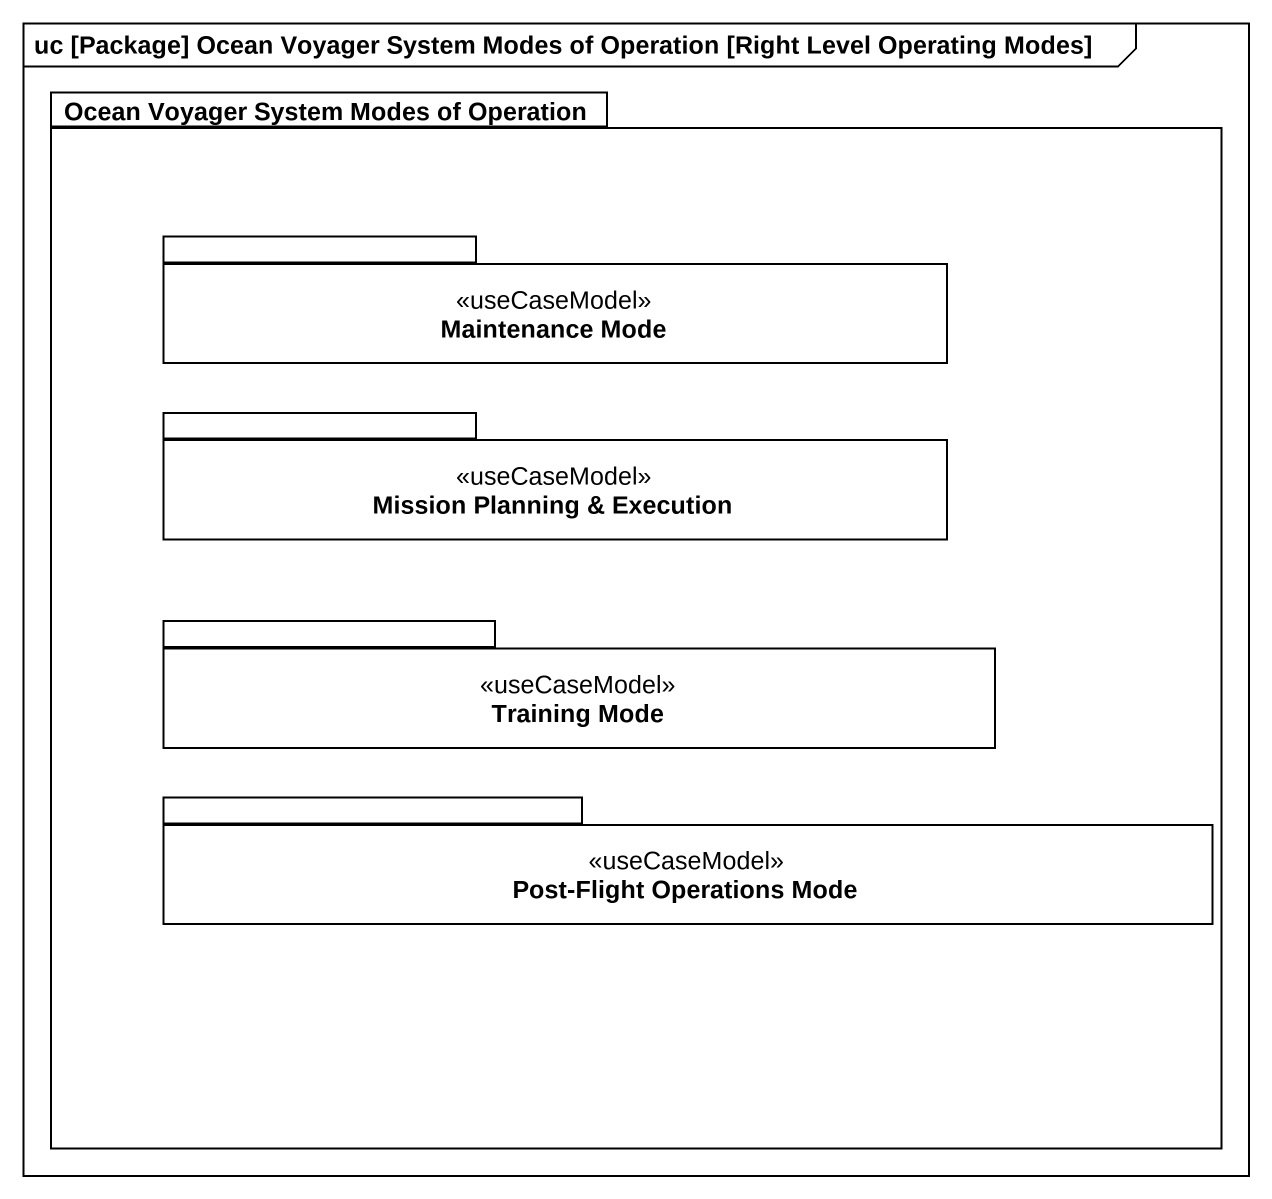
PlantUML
@startuml
mainframe uc [Package] Ocean Voyager System Modes of Operation [Right Level Operating Modes]
package "Ocean Voyager System Modes of Operation" as Ocean_Voyager_System_Modes {
  package "Maintenance Mode" as Maintenance_Mode <<useCaseModel>> {
  }
  package "Mission Planning & Execution" as Mission_Planning_Execution <<useCaseModel>> {
  }
  package "Training Mode" as Training_Mode <<useCaseModel>> {
  }
  package "Post-Flight Operations Mode" as Post_Flight_Operations_Mode <<useCaseModel>> {
  }
}
@enduml
